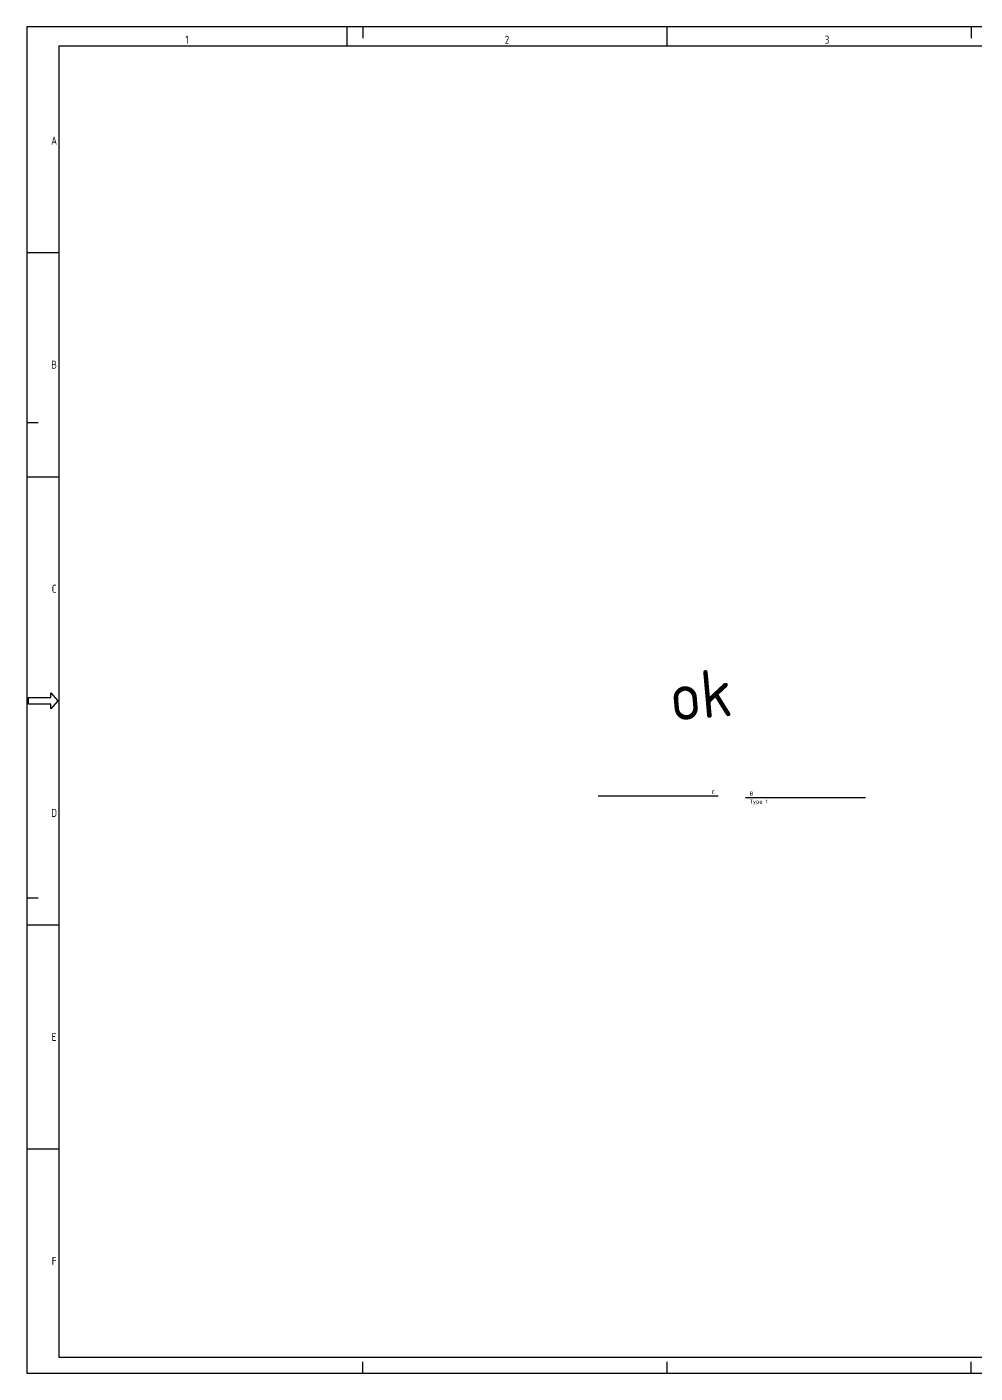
# Model space of a CAD drawing. Extents: x 0 to 1189, y 0 to 841.
# Drawn here: x 0 to 592, y 0 to 841 of the extents above; entities that cross this region are included whole.
import ezdxf
from ezdxf.enums import TextEntityAlignment as Align

# ---------------------------------------------------------------- set-up
doc = ezdxf.new("R2010")
doc.units = 0
doc.layers.get('0').update_dxf_attribs({"linetype": 'CONTINUOUS'})
for name, color, linetype in [('ADM013gen', 5, 'CONTINUOUS'), ('ADM025gen', 7, 'CONTINUOUS'), ('ADM100gen', 4, 'CONTINUOUS'), ('INS025txt', 7, 'CONTINUOUS'), ('INS035gen', 1, 'CONTINUOUS')]:
    doc.layers.add(name, color=color, linetype=linetype)
doc.styles.add('Isocp', font='isocp.shx')
doc.styles.get("Standard").update_dxf_attribs({"font": 'isocp.shx'})

# ---------------------------------------------------------------- blocks, each defined once
blk = doc.blocks.new('FR-A0F')
for p, q in [((20, 812.69), (20, 812.69)), ((0, 15), (0, 15))]:
    blk.add_line(p, q)
at = {"layer": 'ADM013gen', "linetype": 'Continuous'}
for p, q in [((210, 841), (210, 834)), ((590, 841), (590, 834)), ((210, 0), (210, 7)), ((400, 0), (400, 7)), ((590, 0), (590, 7))]:
    blk.add_line(p, q, dxfattribs=at)
at = {"layer": 'ADM013gen'}
for p, q in [((0, 593.97), (7, 593.97)), ((0, 296.98), (7, 296.98))]:
    blk.add_line(p, q, dxfattribs=at)
at = {"layer": 'ADM025gen', "linetype": 'Continuous'}
for p, q in [((200, 841), (200, 829)), ((400, 829), (400, 841)), ((0, 700), (20, 700)), ((0, 560), (20, 560)), ((0, 280), (20, 280)), ((0, 140), (20, 140))]:
    blk.add_line(p, q, dxfattribs=at)
blk.add_lwpolyline([(0, 841), (0, 0), (1189, 0), (1189, 841)], close=True, dxfattribs=at)
blk.add_lwpolyline([(14.95, 425), (19.31, 420), (14.95, 415), (14.95, 418), (1, 418), (1, 422), (14.95, 422), (14.95, 425)], dxfattribs=at)
at = {"layer": 'ADM100gen', "linetype": 'Continuous'}
blk.add_lwpolyline([(20, 829), (20, 10), (1179, 10), (1179, 829)], close=True, dxfattribs=at)
at = {"layer": 'ADM025gen', "linetype": 'Continuous', "width": 0.9}
for s, p in [('1', (100, 829)), ('2', (300, 829)), ('3', (500, 829))]:
    blk.add_text(s, height=5, dxfattribs=at).set_placement(p, align=Align.BOTTOM_CENTER)
for s, p in [('A', (17, 770)), ('B', (17, 630)), ('C', (17, 490)), ('D', (17, 350)), ('E', (17, 210)), ('F', (17, 70))]:
    blk.add_text(s, height=5, dxfattribs=at).set_placement(p, align=Align.MIDDLE)
blk = doc.blocks.new('*U10')
at = {"layer": 'INS035gen'}
blk.add_line((0, 0), (-75, 0), dxfattribs=at)
at = {"insert": (73.75, 1.25), "char_height": 2.5, "attachment_point": 1, "style": 'Isocp'}
blk.add_mtext_dynamic_manual_height_columns('\\~', width=27.5, gutter_width=12.5, heights=[0], dxfattribs=at)
at = {"layer": 'INS025txt', "style": 'Isocp'}
for tag, p in [('Cable_Num', (-2.5, 1.25)), ('Cable_Type_Size', (-2.5, -3.75))]:
    blk.add_attdef(tag, p, '', height=2.5, dxfattribs=at)
blk = doc.blocks.new('*U8')
at = {"layer": 'INS035gen'}
blk.add_line((0, 0), (75, 0), dxfattribs=at)
at = {"insert": (73.75, 1.25), "char_height": 2.5, "attachment_point": 1, "style": 'Isocp'}
blk.add_mtext_dynamic_manual_height_columns('\\~', width=27.5, gutter_width=12.5, heights=[0], dxfattribs=at)
at = {"layer": 'INS025txt', "style": 'Isocp'}
for tag, p in [('Cable_Num', (2.5, 1.25)), ('Cable_Type_Size', (2.5, -3.75))]:
    blk.add_attdef(tag, p, '', height=2.5, dxfattribs=at)

msp = doc.modelspace()

# ---------------------------------------------------------------- block references
msp.add_blockref('FR-A0F', (0, 0))
ref = msp.add_blockref('*U10', (432.02, 360.43))
ref.add_attrib('Cable_Num', 'C', (427.88, 361.68), dxfattribs={"layer": 'INS025txt', "height": 2.5, "style": 'Isocp'})
msp.add_blockref('*U8', (449.07, 359.56)).add_auto_attribs({'Cable_Num': 'B', 'Cable_Type_Size': 'Type 1'})

# ---------------------------------------------------------------- texts
at = {"style": 'Isocp'}
msp.add_text('ok', height=30, rotation=5.11324, dxfattribs=at).set_placement((402.93, 407.2))

doc.saveas('drawing.dxf')
